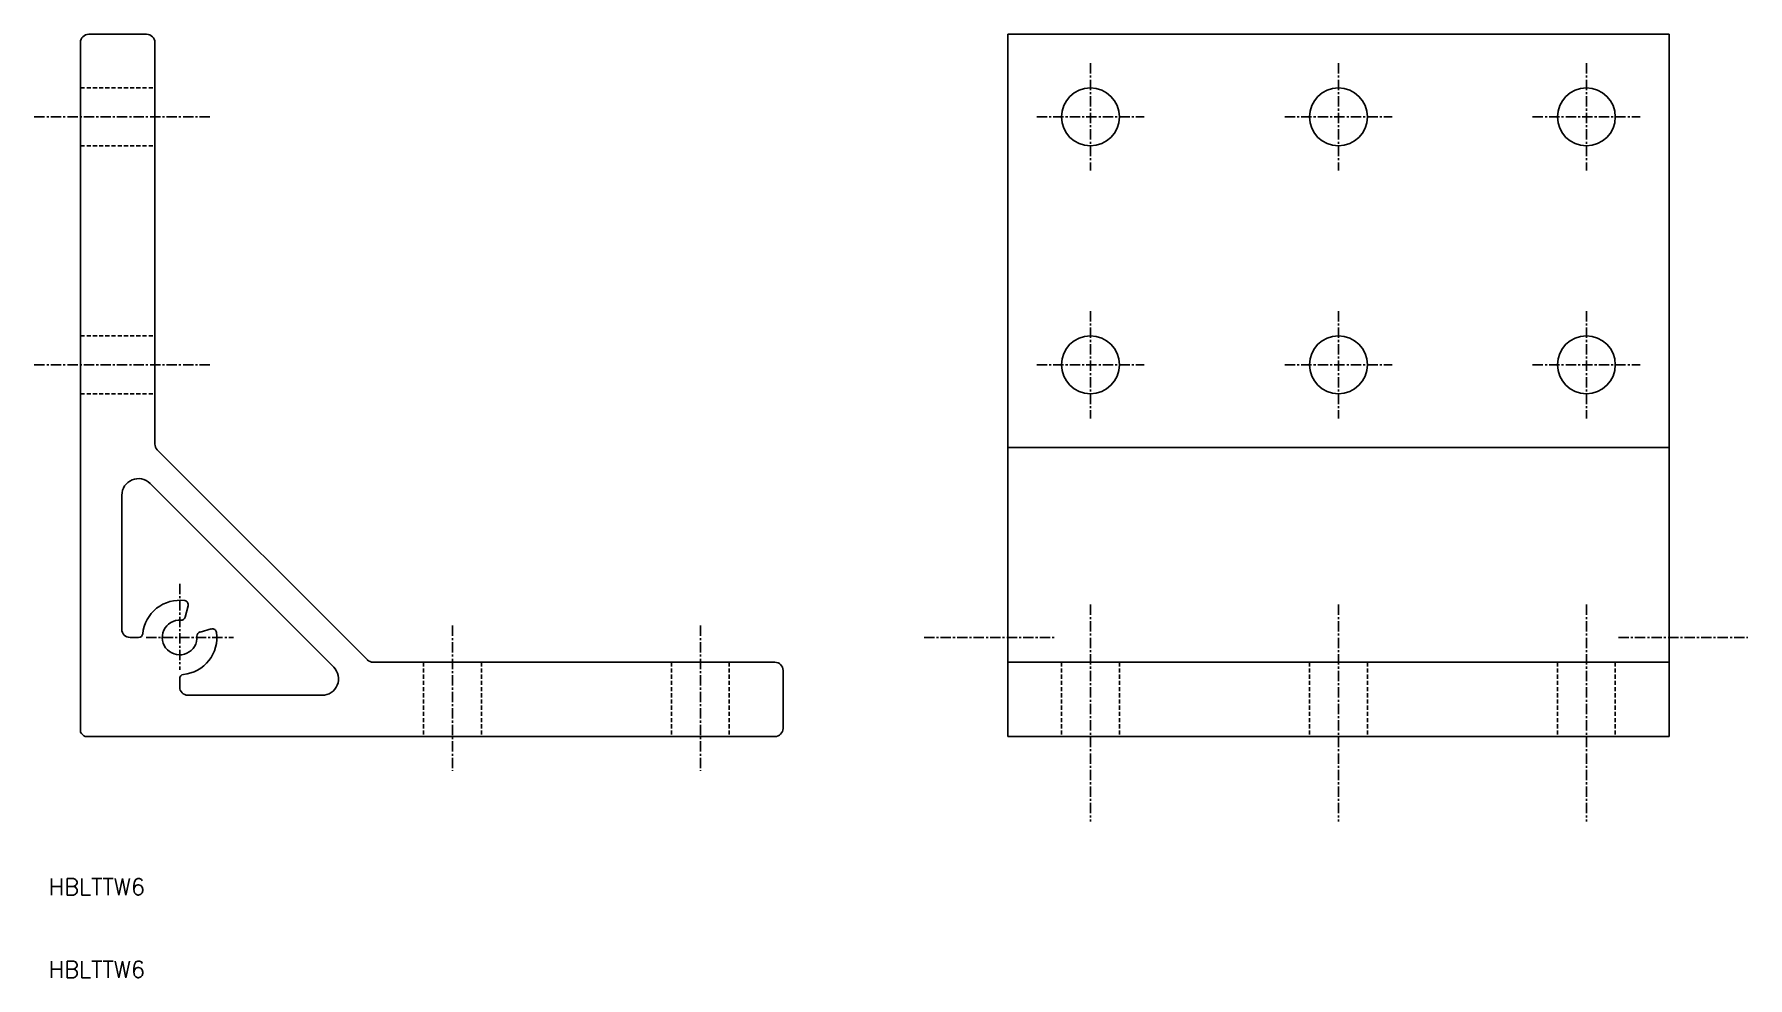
# Model space of a CAD drawing. Extents: x -18 to 190, y -41 to 73.
import ezdxf

# ---------------------------------------------------------------- set-up
doc = ezdxf.new("R2010")
doc.units = 0
doc.linetypes.add('CENTER', pattern=[2, 1.25, -0.25, 0.25, -0.25])
doc.linetypes.add('DASHED', pattern=[0.75, 0.5, -0.25])
doc.layers.get('0').update_dxf_attribs({"linetype": 'CONTINUOUS'})
doc.layers.add('CENTER', color=1, linetype='CENTER')
doc.styles.get("Standard").update_dxf_attribs({"font": 'txt.shx', "bigfont": 'bigfont.shx'})

msp = doc.modelspace()

# ---------------------------------------------------------------- linework, layer by layer
at = {"color": 7, "linetype": 'CONTINUOUS'}
for p, q in [((-11, 73), (-4, 73)), ((100.19, 73), (100.19, -12)), ((100.19, 73), (180.19, 73)), ((180.19, 73), (180.19, -12)), ((-12, 72), (-12, -11.45)), ((-3, 72), (-3, 23.41)), ((100.19, 23), (180.19, 23)), ((-2.71, 22.71), (22.71, -2.71)), ((-7, 1), (-7, 17.22)), ((-3.59, 18.64), (18.64, -3.59)), ((0.66, 2.46), (1.03, 3.83)), ((-4.97, 0), (-6, 0)), ((2.46, 0.66), (3.83, 1.03)), ((23.41, -3), (72, -3)), ((73, -4), (73, -11)), ((100.19, -3), (180.19, -3)), ((0, -4.97), (0, -6)), ((1, -7), (17.22, -7)), ((-11.45, -12), (72, -12)), ((100.19, -12), (180.19, -12))]:
    msp.add_line(p, q, dxfattribs=at)
at = {"color": 3, "linetype": 'DASHED'}
for p, q in [((-12, 66.5), (-3, 66.5)), ((-12, 59.5), (-3, 59.5)), ((-12, 36.5), (-3, 36.5)), ((-12, 29.5), (-3, 29.5)), ((29.5, -3), (29.5, -12)), ((36.5, -3), (36.5, -12)), ((59.5, -3), (59.5, -12)), ((66.5, -3), (66.5, -12)), ((106.69, -3), (106.69, -12)), ((113.69, -3), (113.69, -12)), ((136.69, -3), (136.69, -12)), ((143.69, -3), (143.69, -12)), ((166.69, -3), (166.69, -12)), ((173.69, -3), (173.69, -12))]:
    msp.add_line(p, q, dxfattribs=at)
at = {"color": 7, "linetype": 'CONTINUOUS'}
for centre in [(110.19, 63), (140.19, 63), (170.19, 63), (110.19, 33), (140.19, 33), (170.19, 33)]:
    msp.add_circle(centre, 3.5, dxfattribs=at)
for centre, radius, start, end in [((-11, 72), 1, 90, 180), ((-4, 72), 1, 0, 90), ((-2, 23.41), 1, 180, 225), ((-5, 17.22), 2, 45, 180), ((0, 0), 4.5, 82.1805, 174.2608), ((0.54, 3.96), 0.5, 345, 82.1805), ((0, 0), 2.1, 86.087, 3.9124), ((0.18, 2.59), 0.5, 266.087, 345), ((-6, 1), 1, 180, 270), ((-4.97, 0.5), 0.5, 270, 354.2608), ((0, 0), 4.5, 275.7392, 7.8193), ((2.59, 0.18), 0.5, 105, 183.9124), ((3.96, 0.54), 0.5, 7.8193, 105), ((17.22, -5), 2, 270, 45), ((23.41, -2), 1, 225, 270), ((72, -4), 1, 0, 90), ((0.5, -4.97), 0.5, 95.7392, 180), ((1, -6), 1, 180, 270), ((-10.7, -10.7), 1.5, 209.9264, 240.0736), ((72, -11), 1, 270, 0)]:
    msp.add_arc(centre, radius, start, end, dxfattribs=at)
at = {"layer": 'CENTER', "color": 1, "linetype": 'CENTER'}
for p, q in [((110.19, 69.5), (110.19, 56.5)), ((140.19, 69.5), (140.19, 56.5)), ((170.19, 69.5), (170.19, 56.5)), ((-17.59, 63), (3.64, 63)), ((103.69, 63), (116.69, 63)), ((133.69, 63), (146.69, 63)), ((163.69, 63), (176.69, 63)), ((110.19, 39.5), (110.19, 26.5)), ((140.19, 39.5), (140.19, 26.5)), ((170.19, 39.5), (170.19, 26.5)), ((-17.59, 33), (3.64, 33)), ((103.69, 33), (116.69, 33)), ((133.69, 33), (146.69, 33)), ((163.69, 33), (176.69, 33)), ((0, 6.5), (0, -3.91)), ((110.19, 3.97), (110.19, -22.28)), ((140.19, 3.97), (140.19, -22.28)), ((170.19, 3.97), (170.19, -22.28)), ((-4.05, 0), (6.5, 0)), ((33, 1.43), (33, -16.16)), ((63, 1.43), (63, -16.16)), ((90.06, 0), (105.83, 0)), ((174.07, 0), (189.71, 0))]:
    msp.add_line(p, q, dxfattribs=at)

# ---------------------------------------------------------------- texts
at = {"color": 7, "linetype": 'CONTINUOUS'}
for p in [(-15.85, -31.18), (-15.85, -41.18)]:
    msp.add_text('HBLTTW6', height=2, dxfattribs=at).set_placement(p)

doc.saveas('drawing.dxf')
